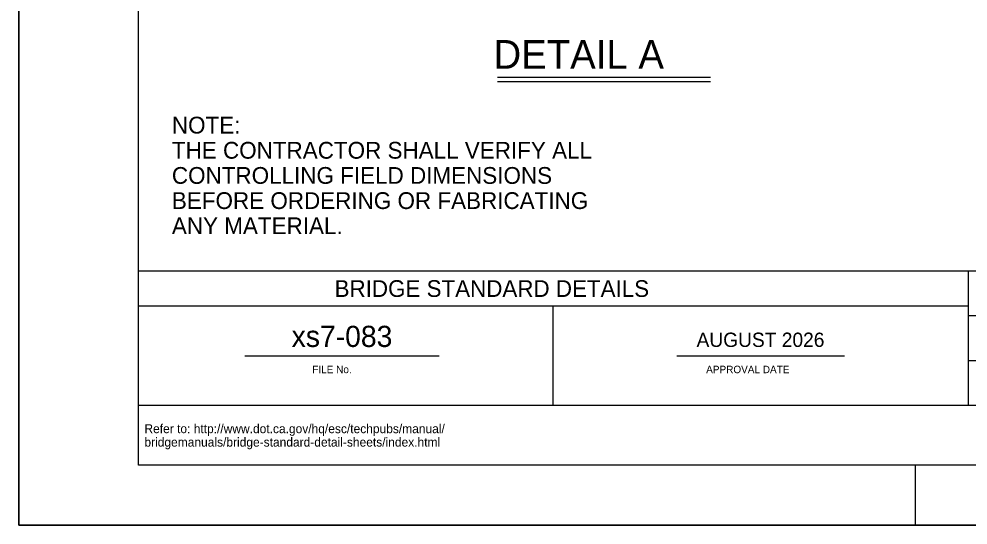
# Model space of a CAD drawing. Extents: x 0 to 2.83, y 0 to 1.83.
# Drawn here: x 0 to 0.662, y 0 to 0.353 of the extents above; entities that cross this region are included whole.
import ezdxf

# ---------------------------------------------------------------- set-up
doc = ezdxf.new("R2010")
doc.units = 0
for name, color, linetype in [('str_Border-Plot-Shape-A', 7, 'Continuous'), ('str_Border-Text-A', 7, 'Continuous'), ('str_Border-Title-Block-A', 7, 'Continuous'), ('str_Text-A', 7, 'Continuous')]:
    doc.layers.add(name, color=color, linetype=linetype)

msp = doc.modelspace()

# ---------------------------------------------------------------- linework, layer by layer
at = {"layer": 'str_Border-Plot-Shape-A'}
msp.add_lwpolyline([(0, 0), (2.83333, 0), (2.83333, 1.83333), (0, 1.83333)], close=True, dxfattribs=at)
at = {"layer": 'str_Border-Title-Block-A'}
for p, q in [((0, 0), (0, 1.83333)), ((0.08333, 0.04167), (0.08333, 1.79167)), ((2.79167, 0.17708), (0.08333, 0.17708)), ((0.66181, 0.17708), (0.66181, 0.08333)), ((0.66181, 0.15274), (0.08333, 0.15274)), ((0.37257, 0.08333), (0.37257, 0.15274)), ((1.4375, 0.14583), (0.66181, 0.14583)), ((0.15757, 0.11804), (0.29311, 0.11804)), ((0.45864, 0.11804), (0.57575, 0.11804)), ((1.4375, 0.11458), (0.66181, 0.11458)), ((2.79167, 0.08333), (0.08333, 0.08333)), ((2.79167, 0.04167), (0.08333, 0.04167)), ((0.625, 0.04167), (0.625, 0)), ((2.83333, 0), (0, 0))]:
    msp.add_line(p, q, dxfattribs=at)
at = {"layer": 'str_Text-A'}
for p, q in [((0.33379, 0.31226), (0.48234, 0.31226)), ((0.33379, 0.30926), (0.48234, 0.30926))]:
    msp.add_line(p, q, dxfattribs=at)

# ---------------------------------------------------------------- texts
at = {"layer": 'str_Border-Text-A'}
for s, height, p in [('xs7-083', 0.014764, (0.19014, 0.12418)), ('AUGUST 2026', 0.01, (0.4725, 0.12418))]:
    msp.add_text(s, height=height, dxfattribs=at).set_placement(p)
at = {"layer": 'str_Border-Title-Block-A'}
for s, height, p in [('BRIDGE STANDARD DETAILS', 0.0116668, (0.2201, 0.15908)), ('FILE No.', 0.005208, (0.20454, 0.1059)), ('APPROVAL DATE', 0.0052083, (0.47922, 0.1059)), ('Refer to: http://www.dot.ca.gov/hq/esc/techpubs/manual/', 0.0062491, (0.08748, 0.06406)), ('bridgemanuals/bridge-standard-detail-sheets/index.html', 0.0062491, (0.08748, 0.05469))]:
    msp.add_text(s, height=height, dxfattribs=at).set_placement(p)
at = {"layer": 'str_Text-A'}
for s, height, p in [('DETAIL A', 0.02, (0.33088, 0.31826)), ('NOTE:', 0.0117, (0.10663, 0.27305)), ('THE CONTRACTOR SHALL VERIFY ALL', 0.0117, (0.10663, 0.2555)), ('CONTROLLING FIELD DIMENSIONS', 0.0117, (0.10663, 0.23795)), ('BEFORE ORDERING OR FABRICATING', 0.0117, (0.10663, 0.2204)), ('ANY MATERIAL.', 0.0117, (0.10663, 0.20285))]:
    msp.add_text(s, height=height, dxfattribs=at).set_placement(p)

doc.saveas('drawing.dxf')
